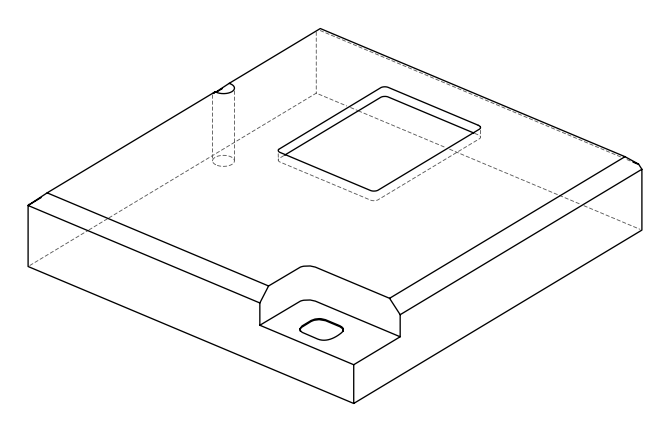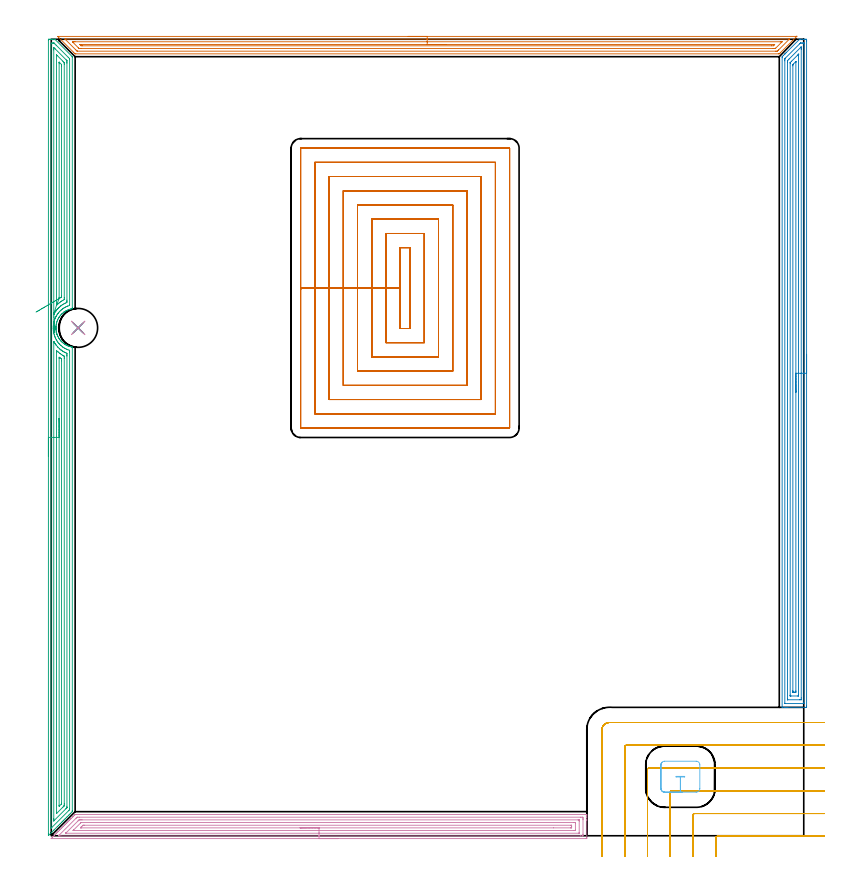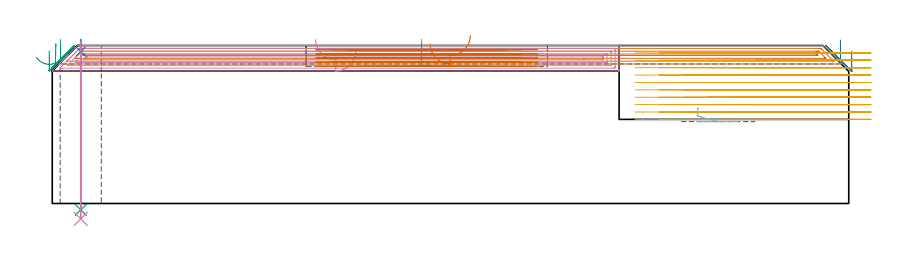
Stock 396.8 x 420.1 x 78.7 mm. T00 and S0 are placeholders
(PLAN: 10 operations, 5 tool changes, 97.8 min)
(1 AREA_MILL | FG_CHAMFER_SURFACE | UGT0205_001 | 12.37 min | 16766 mm3)
(2 AREA_MILL_1 | FG_CHAMFER_SURFACE_1 | UGT0205_001 | 14.21 min | 29471 mm3)
(3 AREA_MILL_2 | FG_CHAMFER_SURFACE_2 | UGT0205_001 | 16.46 min | 32946 mm3)
(4 AREA_MILL_3 | FG_CHAMFER_SURFACE_3 | UGT0205_001 | 11.29 min | 22655 mm3)
(5 MILL_CORNER_NOTCH_RECTANGULAR | CORNER_NOTCH_RECTANGULAR | NXT0201_012 | Follow Part, ap 4, ae 75% | 16.96 min | 282816 mm3)
(6 MILL_RECTANGULAR_POCKET | POCKET_RECTANGULAR_STRAIGHT | NXT0201_012 | Follow Part, ap 4, ae 75% | 0.32 min | 1208 mm3)
(7 MILL_RECTANGULAR_POCKET_1 | POCKET_RECTANGULAR_STRAIGHT_1 | UGT0201_101 | Follow Part, ap 2.5, ae 75% | 25.4 min | 196772 mm3)
(8 SPOT_DRILL | STEP1HOLE | NXT0321_9005460120000 | 0.05 min | 143 mm3)
(9 DRILL_THROUGH_HOLE_INTO_CENTER | STEP1HOLE | NXT0301_065 | 0.34 min | 5301 mm3)
(10 DRILL_TO_ENLARGE_THROUGH_HOLE | STEP1HOLE | UGT0301_050 | 0.36 min | 20026 mm3)
(TOOL UGT0205_001 | Chamfer Mill 20 x 3 x 45 deg. | D20 FL50 Z2)
(TOOL NXT0201_012 | ENDMILL 16mm [2P460-1600-NA 1630] | D16 FL38 Z6)
(TOOL UGT0201_101 | End Mill 10 mm | D10 FL12 Z2)
(TOOL NXT0321_9005460120000 | NC Spot Drill, 142deg, 12mm, Carbide, Uncoated | D12 PA142 FL30 Z2)
(TOOL NXT0301_065 | Carbide Drill 9.4mm [860.1-0940-075A1-MM 2214] | D9.4 PA140 FL98 Z2)
(TOOL UGT0301_050 | Twist Drill 20.5 mm | D20.5 PA118 FL145 Z2)
(OP 1 AREA_MILL)
G17 G21 G94 G90
T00 M6
G54
G17 G0 G90 X188.25 Y421.5 S1061 M3
G43 Z88.7 H0
Z79.5
G94 G1 X188.288 Z78.628 F250.
X188.402 Z77.764
X188.591 Z76.912
X188.853 Z76.08
X189.187 Z75.274
X189.59 Z74.5
X190.058 Z73.764
X190.589 Z73.072
X191.179 Z72.429
X191.822 Z71.84
X192.514 Z71.308
X193.25 Z70.84
X194.024 Z70.437
X194.83 Z70.103
X195.662 Z69.841
X196.513 Z69.652
X197.378 Z69.538
X198.25 Z69.5
X392.976
X393.081 Y421.495 Z69.503
X393.082 Y421.494 Z69.504
X393.081 Y421.481 Z69.517
X391.053 Y419.453 Z71.546
X384.359 Y412.758 Z78.24
X384.04 Y412.44 Z78.557
X383.903 Y412.305 Z78.691
X383.556 Y412.3 Z78.7
X12.944
X12.597 Y412.305 Z78.691
X12.46 Y412.438 Z78.558
X11.753 Y413.146 Z77.853
X3.716 Y421.184 Z69.816
X3.542 Y421.356 Z69.641
X3.418 Y421.484 Z69.514
X3.417 Y421.494 Z69.504
X3.418 Y421.499 Z69.499
X198.25 Y421.5 Z69.5
Y420.086 Z70.914
X388.98
X389.113 Y420.084 Z70.916
X389.201 Y420.082 Z70.918
X389.222 Y420.079 Z70.921
X389.223 Y420.078 Z70.922
X389.21 Y420.063 Z70.937
X389.169 Y420.019 Z70.981
X389.042 Y419.892 Z71.108
X383.556 Y414.405 Z76.595
X383.242 Y414.094 Z76.906
X382.923 Y413.78 Z77.22
X382.872 Y413.733 Z77.267
X382.794 Y413.721 Z77.279
X382.726 Y413.717 Z77.283
X382.663 Y413.715 Z77.285
X381.836 Y413.714 Z77.286
X13.837 Y413.715 Z77.285
X13.771 Y413.717 Z77.283
X13.643 Y413.721 Z77.279
X13.58 Y413.78 Z77.22
X12.944 Y414.406 Z76.594
X7.586 Y419.764 Z71.236
X7.333 Y420.019 Z70.981
X7.299 Y420.058 Z70.942
X7.286 Y420.073 Z70.927
X7.322 Y420.079 Z70.921
X7.453 Y420.084 Z70.916
X7.52 Y420.085 Z70.915
X198.25 Y420.086 Z70.914
Y418.672 Z72.328
X384.449 Y418.671 Z72.329
X384.907 Y418.67 Z72.33
X385.088 Y418.669 Z72.331
X385.342 Y418.664 Z72.336
Y418.652 Z72.348
Y418.644 Z72.356
X385.139 Y418.439 Z72.561
X384.938 Y418.237 Z72.763
X382.016 Y415.317 Z75.683
X381.932 Y415.235 Z75.765
X381.862 Y415.172 Z75.828
X381.819 Y415.135 Z75.865
X381.77 Y415.134 Z75.866
X381.31 Y415.13 Z75.87
X380.877 Y415.129 Z75.871
X380.419 Y415.128 Z75.872
X15.623 Y415.129 Z75.871
X15.163 Y415.131 Z75.869
X14.73 Y415.135 Z75.865
X14.673 Y415.138 Z75.862
X14.612 Y415.195 Z75.805
X14.485 Y415.317 Z75.683
X14.237 Y415.563 Z75.437
X11.563 Y418.237 Z72.763
X11.158 Y418.646 Z72.354
X11.147 Y418.665 Z72.335
X11.158 Y418.666 Z72.334
X11.617 Y418.67 Z72.33
X12.051 Y418.671 Z72.329
X12.509 Y418.672 Z72.328
X198.25
Y417.257 Z73.743
X380.877
X380.966 Y417.256 Z73.744
X381.487 Y417.25 Z73.75
X381.233 Y416.99 Z74.01
X380.961 Y416.713 Z74.287
X380.877 Y416.631 Z74.369
X380.782 Y416.549 Z74.451
X379.895 Y416.543 Z74.457
X16.427
X15.717 Y416.55 Z74.45
X15.623 Y416.634 Z74.366
X15.049 Y417.204 Z73.796
X15.018 Y417.239 Z73.761
X15.009 Y417.252 Z73.748
X15.014 Y417.253 Z73.747
X15.1 Y417.255 Z73.745
X15.274 Y417.257 Z73.743
X15.623
X198.25
X199.121 Z73.781
X199.986 Z73.895
X200.838 Z74.083
X201.67 Z74.346
X202.476 Z74.68
X203.25 Z75.082
X203.986 Z75.551
X204.678 Z76.082
X205.321 Z76.672
X205.91 Z77.315
X206.441 Z78.007
X206.91 Z78.743
X207.313 Z79.516
X207.647 Z80.322
X207.909 Z81.154
X208.098 Z82.006
X208.212 Z82.871
X208.25 Z83.743
G0 Z88.7
M5
M2
(OP 2 AREA_MILL_1)
G17 G21 G94 G90
T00 M6
G54
G17 G0 G90 X398.3 Y253.85 S1061 M3
G43 Z88.7 H0
Z75.8
G94 G1 Y253.812 Z74.928 F250.
Y253.698 Z74.064
Y253.509 Z73.212
Y253.247 Z72.38
Y252.913 Z71.574
Y252.51 Z70.8
Y252.042 Z70.064
Y251.51 Z69.372
Y250.921 Z68.729
Y250.278 Z68.14
Y249.586 Z67.609
Y248.85 Z67.14
Y248.076 Z66.737
Y247.27 Z66.403
Y246.438 Z66.141
Y245.587 Z65.952
Y244.722 Z65.838
Y243.85 Z65.8
X398.299 Y68.317 Z65.801
X398.297 Y67.975
X398.293 Y67.71 Z65.804
X397.963 Y67.7 Z66.134
X388.357 Z75.737
X387.817 Z76.28
X387.484 Z76.612
X386.944 Z77.152
X386.61 Z77.484
X385.658 Z78.442
X385.528 Y67.701 Z78.564
X385.451 Y67.704 Z78.64
X385.403 Y67.71 Z78.688
X385.4 Y67.871 Z78.7
Y410.45
X385.406 Y410.802 Z78.692
X385.495 Y410.896 Z78.602
X385.99 Y411.39 Z78.11
X386.61 Y412.012 Z77.486
X386.808 Y412.208 Z77.292
X386.836 Y412.236 Z77.264
X387.484 Y412.885 Z76.613
X387.626 Y413.026 Z76.474
X394.571 Y419.972 Z69.526
X394.591 Y419.99 Z69.506
X394.852 Y420. Z69.243
X395.137 Z68.962
X396.55 Z67.546
X397.09 Z67.007
X397.423 Z66.674
X397.963 Y419.995 Z66.132
X398.292 Y419.99 Z65.803
X398.297 Y419.724 Z65.801
X398.3 Y419.383 Z65.8
Y419.038
Y243.85
X396.886 Z67.214
X396.885 Y70.104 Z67.215
X396.881 Y69.762 Z67.219
X396.879 Y69.722 Z67.221
X396.876 Y69.71 Z67.224
X396.848 Y69.707 Z67.252
X396.743 Y69.703 Z67.357
X396.611 Y69.7 Z67.489
X387.005 Z77.095
X386.86 Y69.703 Z77.24
X386.83 Y69.706 Z77.27
X386.821 Y69.71 Z77.279
X386.819 Y69.719 Z77.281
X386.816 Y69.753 Z77.284
X386.815 Y69.895 Z77.285
X386.814 Y408.663 Z77.286
X386.815 Y409.347 Z77.285
X386.818 Y409.556 Z77.282
X386.821 Y409.726 Z77.279
X386.825 Y409.764 Z77.275
X386.852 Y409.795 Z77.248
X386.904 Y409.851 Z77.196
X387.05 Y410. Z77.05
X394.646 Y417.596 Z69.454
X395.003 Y417.944 Z69.097
X395.05 Y417.989 Z69.05
X395.146 Y417.992 Z68.954
X395.343 Y417.996 Z68.757
X395.822 Y418. Z68.278
X396.216 Z67.884
X396.695 Z67.405
X396.84 Y417.997 Z67.26
X396.87 Y417.994 Z67.23
X396.879 Y417.99 Z67.221
X396.881 Y417.981 Z67.219
X396.884 Y417.947 Z67.216
X396.885 Y417.805 Z67.215
X396.886 Y243.85 Z67.214
X395.472 Z68.628
X395.471 Y72.653 Z68.629
X395.469 Y71.89 Z68.631
X395.467 Y71.763 Z68.633
X395.465 Y71.723 Z68.635
X395.435 Y71.71 Z68.665
X395.343 Y71.708 Z68.757
X394.656 Y71.701 Z69.444
X388.357 Z75.743
X388.295 Y71.702 Z75.805
X388.246 Y71.707 Z75.854
X388.236 Y71.71 Z75.864
X388.234 Y71.723 Z75.866
X388.231 Y71.759 Z75.869
X388.229 Y71.89 Z75.871
Y72.022
Y407.901
X388.235 Y408.663 Z75.865
X388.236 Y408.724 Z75.864
X388.265 Y408.757 Z75.835
X388.357 Y408.854 Z75.743
X388.703 Y409.203 Z75.397
X389.055 Y409.556 Z75.045
X395.309 Y415.81 Z68.791
X395.327 Y415.826 Z68.773
X395.343 Y415.839 Z68.757
X395.465 Y415.924 Z68.635
X395.468 Y415.81 Z68.632
X395.47 Y415.68 Z68.63
X395.471 Y414.916 Z68.629
X395.472 Y414.785 Z68.628
Y243.85
X394.057 Z70.043
Y74.099
X394.056 Y73.942 Z70.044
X394.053 Y73.817 Z70.047
X394.05 Y73.735 Z70.05
X394.044 Y73.71 Z70.056
X393.574 Y73.7 Z70.526
X390.081 Z74.019
X389.686 Y73.71 Z74.414
X389.649 Y73.716 Z74.451
X389.646 Y73.747 Z74.454
X389.644 Y73.793 Z74.456
X389.643 Y73.839 Z74.457
Y74.148
Y407.348
X389.645 Y407.559 Z74.455
X389.648 Y407.663 Z74.452
X389.65 Y407.686 Z74.45
X389.667 Y407.708 Z74.433
X389.721 Y407.77 Z74.379
X390.355 Y408.406 Z73.745
X393.597 Y411.648 Z70.503
X393.888 Y411.938 Z70.212
X394.006 Y412.053 Z70.094
X394.048 Y412.09 Z70.052
X394.05 Z70.05
X394.053 Y412.08 Z70.047
X394.056 Y412.044 Z70.044
X394.057 Y411.969 Z70.043
Y411.918
Y243.85
X392.643 Z71.457
Y76.357
X392.639 Y75.951 Z71.461
X392.636 Y75.75 Z71.464
X392.634 Y75.71 Z71.466
X392.584 Y75.706 Z71.516
X392.49 Y75.702 Z71.61
X391.85 Y75.7 Z72.25
X391.618 Y75.701 Z72.482
X391.14 Y75.707 Z72.96
X391.087 Y75.71 Z73.013
X391.064 Y75.718 Z73.036
X391.062 Y75.754 Z73.038
X391.059 Y75.928 Z73.041
X391.057 Y76.275 Z73.043
Y76.357
Y405.983
X391.059 Y406.389 Z73.041
X391.062 Y406.591 Z73.038
X391.064 Y406.639 Z73.036
X391.08 Y406.67 Z73.02
X391.128 Y406.722 Z72.972
X391.276 Y406.877 Z72.824
X392.449 Y408.05 Z71.651
X392.612 Y408.211 Z71.488
X392.63 Y408.225 Z71.47
X392.635 Y408.227 Z71.465
X392.637 Y408.217 Z71.463
X392.64 Y408.097 Z71.46
X392.643 Y407.852 Z71.457
Y407.77
Y243.85
Y242.978 Z71.495
Y242.114 Z71.609
Y241.262 Z71.798
Y240.43 Z72.06
Y239.624 Z72.394
Y238.85 Z72.797
Y238.114 Z73.265
Y237.422 Z73.796
Y236.779 Z74.386
Y236.19 Z75.029
Y235.659 Z75.721
Y235.19 Z76.457
Y234.787 Z77.231
Y234.453 Z78.037
Y234.191 Z78.869
Y234.002 Z79.72
Y233.888 Z80.585
Y233.85 Z81.457
G0 Z88.7
M5
M2
(OP 3 AREA_MILL_2)
G17 G21 G94 G90
T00 M6
G54
G17 G0 G90 X-1.5 Y200.05 S1061 M3
G43 Z88.7 H0
Z76.1
G94 G1 Y200.088 Z75.228 F250.
Y200.202 Z74.364
Y200.391 Z73.512
Y200.653 Z72.68
Y200.987 Z71.874
Y201.39 Z71.1
Y201.859 Z70.364
Y202.39 Z69.672
Y202.979 Z69.029
Y203.622 Z68.44
Y204.314 Z67.908
Y205.05 Z67.44
Y205.824 Z67.037
Y206.63 Z66.703
Y207.462 Z66.441
Y208.314 Z66.252
Y209.178 Z66.138
Y210.05 Z66.1
Y419.391
X-1.498 Y419.57 Z66.102
X-1.491 Y419.998 Z66.105
X-1.29 Y420. Z66.307
X-0.967 Z66.629
X-0.403 Z67.193
X-0.08 Z67.516
X0.567 Z68.166
X1.528 Z69.128
X1.653 Z69.252
X1.894 Z69.492
X1.915 Y419.986 Z69.513
X11.016 Y410.883 Z78.616
X11.099 Y410.795 Z78.685
X11.1 Y410.464 Z78.7
Y278.343
X11.097 Y278.131 Z78.697
X11.093 Y277.924 Z78.693
X10.952 Y277.896 Z78.552
X10.696 Y277.846 Z78.294
X10.273 Y277.751 Z77.868
X9.83 Y277.632 Z77.425
X9.388 Y277.488 Z76.988
X8.507 Y277.148 Z76.105
X8.411 Y277.108 Z76.01
X8.015 Y276.91 Z75.614
X7.905 Y276.851 Z75.504
X7.624 Y276.699 Z75.223
X7.233 Y276.463 Z74.832
X7.018 Y276.324 Z74.617
X6.848 Y276.214 Z74.447
X6.742 Y276.137 Z74.341
X6.708 Y276.111 Z74.307
X6.575 Y276.006 Z74.172
X6.295 Y275.79 Z73.894
X5.859 Y275.429 Z73.459
X5.738 Y275.32 Z73.337
X5.539 Y275.121 Z73.138
X5.351 Y274.933 Z72.95
X5.244 Y274.818 Z72.843
X4.977 Y274.534 Z72.576
X4.882 Y274.426 Z72.482
X4.536 Y273.984 Z72.135
X4.356 Y273.736 Z71.955
X4.207 Y273.532 Z71.806
X4.095 Y273.363 Z71.693
X3.876 Y273.004 Z71.475
X3.669 Y272.638 Z71.269
X3.448 Y272.193 Z71.045
X3.241 Y271.744 Z70.839
X3.213 Y271.675 Z70.81
X3.203 Y271.647 Z70.799
X3.051 Y271.239 Z70.65
X2.92 Y270.849 Z70.518
X2.794 Y270.404 Z70.391
X2.772 Y270.308 Z70.367
X2.686 Y269.955 Z70.284
X2.6 Y269.509 Z70.199
X2.534 Y269.061 Z70.134
X2.49 Y268.614 Z70.086
X2.488 Y268.576 Z70.083
X2.485 Y268.523 Z70.079
X2.471 Y268.284 Z70.066
X2.465 Y268.167 Z70.058
Y268.065 Z70.055
X2.458 Y267.72 Z70.051
X2.462 Y267.603 Z70.053
X2.464 Y267.537 Z70.056
X2.471 Y267.273 Z70.067
X2.497 Y266.922 Z70.093
X2.504 Y266.825 Z70.1
X2.556 Y266.379 Z70.154
X2.631 Y265.931 Z70.225
X2.65 Y265.845 Z70.242
X2.723 Y265.485 Z70.32
X2.793 Y265.207 Z70.393
X2.837 Y265.036 Z70.436
X2.863 Y264.952 Z70.462
X2.971 Y264.591 Z70.57
X3.001 Y264.505 Z70.599
X3.087 Y264.257 Z70.686
X3.145 Y264.101 Z70.745
X3.212 Y263.927 Z70.811
X3.312 Y263.696 Z70.912
X3.469 Y263.366 Z71.069
X3.527 Y263.247 Z71.125
X3.757 Y262.802 Z71.355
X3.805 Y262.72 Z71.402
X3.922 Y262.517 Z71.521
X4.094 Y262.237 Z71.694
X4.317 Y261.908 Z71.916
X4.652 Y261.467 Z72.25
X4.977 Y261.066 Z72.575
X5.023 Y261.014 Z72.62
X5.099 Y260.935 Z72.696
X5.244 Y260.785 Z72.838
X5.4 Y260.62 Z72.997
X5.434 Y260.585 Z73.031
X5.533 Y260.488 Z73.131
X5.687 Y260.34 Z73.282
X5.861 Y260.171 Z73.457
X5.917 Y260.12 Z73.514
X6.324 Y259.786 Z73.923
X6.56 Y259.605 Z74.16
X6.741 Y259.467 Z74.341
X7.088 Y259.226 Z74.688
X7.354 Y259.06 Z74.954
X7.445 Y259.006 Z75.045
X7.624 Y258.901 Z75.223
X7.846 Y258.783 Z75.444
X7.905 Y258.752 Z75.502
X7.996 Y258.703 Z75.595
X8.062 Y258.668 Z75.661
X8.171 Y258.615 Z75.769
X8.349 Y258.53 Z75.943
X8.508 Y258.452 Z76.104
X8.689 Y258.371 Z76.287
X8.775 Y258.332 Z76.374
X9.081 Y258.215 Z76.68
X9.389 Y258.106 Z76.988
X9.68 Y258.015 Z77.278
X9.829 Y257.968 Z77.427
X10.271 Y257.85 Z77.87
X10.737 Y257.745 Z78.336
X11.037 Y257.681 Z78.633
X11.095 Y257.667 Z78.691
X11.1 Y257.364 Z78.7
Y13.207
X11.101 Y12.705 Z78.681
X11.022 Y12.621 Z78.62
X10.271 Y11.871 Z77.871
X9.976 Y11.573 Z77.571
X9.375 Y10.975 Z76.975
X9.088 Y10.686 Z76.683
X8.483 Y10.083 Z76.083
X8.201 Y9.799 Z75.796
X7.59 Y9.19 Z75.19
X7.314 Y8.911 Z74.908
X6.62 Y8.22 Z74.22
X6.253 Y7.851 Z73.849
X5.711 Y7.311 Z73.311
X5.36 Y6.958 Z72.956
X4.801 Y6.401 Z72.401
X4.467 Y6.065 Z72.063
X3.892 Y5.492 Z71.492
X3.173 Y4.773 Z70.773
X1.399 Y2.998 Z68.998
X0.002 Y1.602 Z67.601
X-1.336 Y0.263 Z66.261
X-1.411 Y0.19 Z66.187
X-1.491 Y0.113 Z66.105
X-1.498 Y0.219 Z66.102
X-1.499 Y0.263 Z66.101
X-1.5 Y1.066 Z66.1
Y210.05
X-0.086 Z67.514
Y417.606
X-0.08 Y417.99 Z67.52
X0.418 Y417.998 Z68.018
X0.807 Y417.999 Z68.407
X1.304 Y417.998 Z68.904
X1.4 Y417.994 Z69.
X1.447 Y417.99 Z69.047
X1.544 Y417.899 Z69.144
X1.695 Y417.754 Z69.295
X1.845 Y417.606 Z69.445
X2.582 Y416.869 Z70.182
X8.985 Y410.464 Z76.585
X9.68 Y409.758 Z77.28
X9.686 Y409.565 Z77.286
Y280.128
X9.68 Y279.638 Z77.28
X8.724 Y279.304 Z76.324
X8.543 Y279.235 Z76.143
X8.09 Y279.05 Z75.69
X7.905 Y278.966 Z75.505
X7.492 Y278.758 Z75.092
X7.018 Y278.502 Z74.618
X6.917 Y278.444 Z74.517
X6.747 Y278.343 Z74.347
X6.375 Y278.097 Z73.975
X6.131 Y277.931 Z73.731
X5.858 Y277.724 Z73.458
X5.503 Y277.45 Z73.103
X5.361 Y277.331 Z72.961
X5.244 Y277.229 Z72.844
X4.892 Y276.911 Z72.492
X4.529 Y276.557 Z72.129
X4.444 Y276.469 Z72.044
X4.356 Y276.374 Z71.956
X4.022 Y276.001 Z71.622
X3.746 Y275.664 Z71.346
X3.625 Y275.508 Z71.225
X3.469 Y275.3 Z71.069
X3.25 Y274.992 Z70.85
X3.099 Y274.772 Z70.699
X2.9 Y274.452 Z70.5
X2.582 Y273.916 Z70.182
X2.568 Y273.893 Z70.168
X2.561 Y273.879 Z70.161
X2.275 Y273.295 Z69.875
X2.133 Y272.986 Z69.733
X1.998 Y272.681 Z69.598
X1.773 Y272.094 Z69.373
X1.761 Y272.06 Z69.361
X1.752 Y272.035 Z69.352
X1.695 Y271.859 Z69.295
X1.544 Y271.352 Z69.144
X1.502 Y271.201 Z69.102
X1.364 Y270.641 Z68.964
X1.295 Y270.308 Z68.895
X1.219 Y269.894 Z68.819
X1.149 Y269.415 Z68.749
X1.117 Y269.104 Z68.717
X1.07 Y268.523 Z68.67
X1.056 Y268.272 Z68.656
X1.049 Y267.63 Z68.649
X1.057 Y267.379 Z68.657
X1.092 Y266.737 Z68.692
X1.103 Y266.589 Z68.703
X1.12 Y266.422 Z68.72
X1.198 Y265.845 Z68.798
X1.277 Y265.372 Z68.877
X1.365 Y264.952 Z68.965
X1.555 Y264.199 Z69.155
X1.596 Y264.059 Z69.196
X1.695 Y263.738 Z69.295
X1.841 Y263.314 Z69.441
X1.864 Y263.252 Z69.464
X1.897 Y263.166 Z69.497
X2.037 Y262.822 Z69.637
X2.293 Y262.274 Z69.893
X2.582 Y261.701 Z70.182
X2.76 Y261.381 Z70.36
X3.019 Y260.941 Z70.619
X3.33 Y260.488 Z70.93
X3.469 Y260.303 Z71.069
X4.027 Y259.596 Z71.627
X4.356 Y259.235 Z71.956
X4.884 Y258.703 Z72.484
X5.244 Y258.371 Z72.844
X5.942 Y257.81 Z73.542
X6.131 Y257.673 Z73.731
X6.579 Y257.359 Z74.179
X7.018 Y257.102 Z74.618
X7.343 Y256.917 Z74.943
X7.905 Y256.64 Z75.505
X8.417 Y256.402 Z76.017
X8.793 Y256.265 Z76.393
X9.494 Y256.025 Z77.094
X9.68 Y255.962 Z77.28
X9.686 Y255.132 Z77.286
Y14.1
X9.68 Y13.742 Z77.28
X9.417 Y13.472 Z77.017
X9.157 Y13.207 Z76.757
X0.229 Y4.28 Z67.829
X0.072 Y4.127 Z67.672
X-0.08 Y3.982 Z67.52
X-0.086 Y4.28 Z67.514
Y4.286
Y210.05
X1.328 Z68.928
X1.329 Y259.964 Z68.929
X1.33 Y260.488 Z68.93
X1.332 Y260.58 Z68.932
X1.335 Y260.658 Z68.935
X1.44 Y260.488 Z69.04
X1.695 Y260.063 Z69.295
X1.98 Y259.596 Z69.58
X2.222 Y259.235 Z69.822
X2.582 Y258.732 Z70.182
X2.603 Y258.703 Z70.203
X2.683 Y258.601 Z70.283
X3.347 Y257.81 Z70.947
X3.469 Y257.677 Z71.069
X4.225 Y256.917 Z71.825
X4.356 Y256.796 Z71.956
X4.477 Y256.69 Z72.077
X5.053 Y256.217 Z72.653
X5.244 Y256.067 Z72.844
X5.299 Y256.025 Z72.899
X5.789 Y255.687 Z73.389
X6.131 Y255.464 Z73.731
X6.688 Y255.132 Z74.288
X7.018 Y254.959 Z74.618
X7.37 Y254.778 Z74.97
X7.905 Y254.529 Z75.505
X8.106 Y254.434 Z75.706
X8.265 Y254.355 Z75.865
X8.267 Y254.239 Z75.867
X8.27 Y253.873 Z75.87
X8.271 Y253.347 Z75.871
X8.272 Y252.978 Z75.872
X8.271 Y15.518 Z75.871
X8.267 Y14.993 Z75.867
X8.265 Y14.81 Z75.865
X8.26 Y14.771 Z75.86
X8.238 Y14.744 Z75.838
X8.197 Y14.7 Z75.797
X7.905 Y14.405 Z75.505
X7.754 Y14.253 Z75.354
X1.523 Y8.023 Z69.123
X1.349 Y7.851 Z68.949
X1.343 Z68.943
X1.335 Z68.935
X1.334 Y7.872 Z68.934
X1.33 Y8.218 Z68.93
X1.329 Y8.744 Z68.929
X1.328 Y9.112 Z68.928
Y210.05
X2.743 Z70.343
Y254.97
X2.744 Y255.132 Z70.344
X2.75 Y255.856 Z70.35
X3.469 Y255.22 Z71.069
X3.57 Y255.132 Z71.17
X4.356 Y254.487 Z71.956
X4.672 Y254.239 Z72.272
X5.244 Y253.84 Z72.844
X5.537 Y253.648 Z73.137
X6.033 Y253.347 Z73.633
X6.131 Y253.291 Z73.731
X6.256 Y253.221 Z73.856
X6.656 Y253.005 Z74.256
X6.85 Y252.899 Z74.45
X6.855 Y252.618 Z74.455
X6.856 Y252.454 Z74.456
X6.857 Y251.723 Z74.457
Y16.778
X6.853 Y16.051 Z74.453
X6.85 Y15.885 Z74.45
X6.84 Y15.801 Z74.44
X6.772 Y15.728 Z74.372
X6.666 Y15.617 Z74.266
X6.532 Y15.482 Z74.132
X6.131 Y15.079 Z73.731
X2.907 Y11.856 Z70.507
X2.835 Y11.785 Z70.435
X2.772 Y11.724 Z70.372
X2.751 Y11.707 Z70.351
X2.749 Y11.708 Z70.349
X2.747 Y11.717 Z70.347
X2.745 Y11.78 Z70.345
X2.743 Y12.153 Z70.343
Y12.314
Y210.05
X4.157 Z71.757
X4.158 Y251.761 Z71.758
X4.16 Y251.963 Z71.76
X4.165 Y252.342 Z71.765
X4.751 Y251.959 Z72.351
X5.244 Y251.646 Z72.844
X5.374 Y251.561 Z72.974
X5.436 Y251.505 Z73.036
X5.438 Y251.46 Z73.038
X5.441 Y251.363 Z73.041
X5.443 Y250.668 Z73.043
Y250.468
Y17.124
X5.441 Y16.951 Z73.041
X5.438 Y16.866 Z73.038
X5.436 Y16.848 Z73.036
X5.421 Y16.828 Z73.021
X5.379 Y16.778 Z72.979
X4.356 Y15.756 Z71.956
X4.29 Y15.692 Z71.89
X4.169 Y15.579 Z71.769
X4.164 Y15.685 Z71.764
X4.16 Y15.885 Z71.76
X4.158 Y16.085 Z71.758
X4.157 Y210.05 Z71.757
Y210.922 Z71.795
Y211.787 Z71.909
Y212.638 Z72.098
Y213.47 Z72.36
Y214.276 Z72.694
Y215.05 Z73.097
Y215.786 Z73.565
Y216.478 Z74.096
Y217.121 Z74.686
Y217.71 Z75.329
Y218.242 Z76.021
Y218.71 Z76.757
Y219.113 Z77.531
Y219.447 Z78.337
Y219.709 Z79.169
Y219.898 Z80.02
Y220.012 Z80.885
Y220.05 Z81.757
G0 Z88.7
X1.767 Y265.384
Z79.377
G1 Y265.382 Z78.505
X1.764 Y265.457 Z77.636
X1.757 Y265.607 Z76.776
X1.747 Y265.831 Z75.933
X1.733 Y266.128 Z75.113
X1.717 Y266.495 Z74.322
X1.697 Y266.929 Z73.566
X1.674 Y267.428 Z72.85
X1.649 Y267.987 Z72.181
X1.621 Y268.603 Z71.563
X1.591 Y269.269 Z71.001
X1.559 Y269.982 Z70.5
X1.525 Y270.736 Z70.062
X1.489 Y271.526 Z69.693
X1.452 Y272.344 Z69.393
X1.414 Y273.186 Z69.166
X1.375 Y274.044 Z69.013
X1.336 Y274.912 Z68.936
X1.332 Y274.98 Z68.932
X1.33 Y275.072 Z68.93
X1.329 Y275.14 Z68.929
X1.328 Y275.664 Z68.928
X1.329 Y414.403 Z68.929
X1.33 Y414.927 Z68.93
X1.331 Y415.293 Z68.931
X1.335 Y415.645 Z68.935
X1.695 Y415.298 Z69.295
X2.072 Y414.927 Z69.672
X7.905 Y409.095 Z75.505
X8.112 Y408.885 Z75.712
X8.215 Y408.778 Z75.815
X8.263 Y408.726 Z75.863
X8.265 Y408.678 Z75.865
X8.269 Y408.312 Z75.869
X8.271 Y407.786 Z75.871
Y407.417
Y282.438
X8.268 Y281.913 Z75.868
X8.265 Y281.552 Z75.865
X8.253 Y281.207 Z75.853
X7.801 Y281.021 Z75.401
X7.269 Y280.769 Z74.869
X7.018 Y280.642 Z74.618
X6.687 Y280.461 Z74.287
X6.103 Y280.128 Z73.703
X5.588 Y279.781 Z73.188
X5.244 Y279.528 Z72.844
X5.078 Y279.402 Z72.678
X4.867 Y279.235 Z72.467
X4.356 Y278.798 Z71.956
X4.116 Y278.584 Z71.716
X3.866 Y278.343 Z71.466
X3.67 Y278.141 Z71.27
X3.469 Y277.929 Z71.069
X3.242 Y277.678 Z70.842
X3.043 Y277.45 Z70.643
X2.837 Y277.193 Z70.437
X2.582 Y276.867 Z70.182
X2.45 Y276.69 Z70.05
X2.354 Y276.557 Z69.954
X2.084 Y276.165 Z69.684
X1.767 Y275.664 Z69.367
X1.74 Y275.619 Z69.34
X1.695 Y275.541 Z69.295
X1.397 Y275.016 Z68.997
X1.365 Y274.961 Z68.965
X1.336 Y274.912 Z68.936
X2.749 Y279.704 Z70.349
X2.745 Y279.964 Z70.345
X2.743 Y280.128 Z70.343
Y411.357
X2.746 Y411.617 Z70.346
X2.75 Y411.747 Z70.35
X2.753 Y411.787 Z70.353
X2.793 Y411.749 Z70.393
X3.194 Y411.357 Z70.794
X6.131 Y408.42 Z73.731
X6.76 Y407.786 Z74.36
X6.85 Y407.689 Z74.45
X6.852 Y407.603 Z74.452
X6.855 Y407.42 Z74.455
X6.857 Y407.055 Z74.457
Y406.893
Y283.699
X6.855 Y282.97 Z74.455
X6.853 Y282.806 Z74.453
X6.85 Y282.709 Z74.45
X6.131 Y282.304 Z73.731
X5.884 Y282.161 Z73.484
X5.467 Y281.913 Z73.067
X5.331 Y281.825 Z72.931
X5.244 Y281.766 Z72.844
X4.807 Y281.46 Z72.407
X4.356 Y281.125 Z71.956
X4.297 Y281.08 Z71.897
X4.223 Y281.021 Z71.823
X3.814 Y280.674 Z71.414
X3.469 Y280.376 Z71.069
X3.339 Y280.259 Z70.939
X3.2 Y280.128 Z70.8
X3.051 Y279.984 Z70.651
X2.883 Y279.825 Z70.483
X2.749 Y279.704 Z70.349
X4.167 Y283.265 Z71.767
X4.164 Y283.299 Z71.764
X4.159 Y283.5 Z71.759
X4.157 Y283.699 Z71.757
Y283.899
Y407.094
X4.159 Y407.786 Z71.759
X4.161 Y407.878 Z71.761
X4.163 Y407.892 Z71.763
X4.172 Y407.918 Z71.772
X4.315 Y407.786 Z71.915
X5.35 Y406.751 Z72.95
X5.402 Y406.696 Z73.002
X5.426 Y406.666 Z73.026
X5.436 Y406.652 Z73.036
X5.437 Y406.602 Z73.037
X5.442 Y406.201 Z73.042
X5.443 Y406. Z73.043
Y405.8
X5.442 Y284.592 Z73.042
X5.441 Y284.393 Z73.041
X5.436 Y284.191 Z73.036
X5.431 Y284.076 Z73.031
X5.38 Y284.042 Z72.98
X5.244 Y283.956 Z72.844
X4.828 Y283.699 Z72.428
X4.261 Y283.322 Z71.861
X4.197 Y283.282 Z71.797
X4.167 Y283.265 Z71.767
X3.576 Y282.919 Z71.227
X2.947 Y282.55 Z70.748
X2.284 Y282.162 Z70.334
X1.593 Y281.757 Z69.989
X0.878 Y281.338 Z69.716
X0.145 Y280.909 Z69.515
X-0.6 Y280.473 Z69.389
X-1.351 Y280.033 Z69.339
X-2.104 Y279.592 Z69.365
X-2.851 Y279.154 Z69.467
X-3.588 Y278.723 Z69.644
X-4.309 Y278.3 Z69.895
X-5.009 Y277.891 Z70.218
X-5.681 Y277.497 Z70.61
X-6.322 Y277.122 Z71.068
X-6.925 Y276.769 Z71.59
X-7.487 Y276.439 Z72.17
X-8.003 Y276.137 Z72.805
G0 Z88.7
M5
M2
(OP 4 AREA_MILL_3)
G17 G21 G94 G90
T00 M6
G54
G17 G0 G90 X151.204 Y-1.5 S1061 M3
G43 Z88.7 H0
Z76.
G94 G1 X151.166 Z75.128 F250.
X151.052 Z74.263
X150.864 Z73.412
X150.601 Z72.58
X150.267 Z71.774
X149.865 Z71.
X149.396 Z70.264
X148.865 Z69.572
X148.275 Z68.929
X147.632 Z68.34
X146.94 Z67.808
X146.204 Z67.34
X145.431 Z66.937
X144.625 Z66.603
X143.793 Z66.341
X142.941 Z66.152
X142.076 Z66.038
X141.204 Z66.
X0.009 Y-1.499 Z65.999
X0.004 Y-1.492 Z66.006
X0.001 Y-1.486 Z66.013
X0. Y-1.399 Z66.099
X0.608 Y-0.79 Z66.706
X0.761 Y-0.637 Z66.859
X1.054 Y-0.346 Z67.154
X1.651 Y0.253 Z67.748
X1.947 Y0.547 Z68.047
X2.541 Y1.143 Z68.638
X2.84 Y1.439 Z68.939
X3.43 Y2.033 Z69.528
X3.732 Y2.332 Z69.832
X4.32 Y2.922 Z70.418
X4.644 Y3.244 Z70.744
X5.21 Y3.812 Z71.308
X5.545 Y4.145 Z71.645
X6.1 Y4.702 Z72.198
X6.447 Y5.047 Z72.547
X6.989 Y5.591 Z73.087
X7.349 Y5.949 Z73.449
X7.879 Y6.481 Z73.977
X8.25 Y6.85 Z74.35
X8.769 Y7.371 Z74.867
X9.364 Y7.964 Z75.463
X9.535 Y8.136 Z75.633
X9.659 Y8.26 Z75.757
X10.253 Y8.854 Z76.353
X10.427 Y9.029 Z76.526
X10.549 Y9.15 Z76.647
X11.143 Y9.743 Z77.243
X11.32 Y9.921 Z77.418
X11.438 Y10.04 Z77.537
X12.033 Y10.633 Z78.133
X12.478 Y11.078 Z78.577
X12.488 Y11.087 Z78.587
X12.605 Y11.197 Z78.688
X13.105 Y11.2 Z78.7
X282.238
X282.39 Y11.197 Z78.688
X282.394 Y11.157 Z78.649
X282.4 Y10.789 Z78.288
Y10.389 Z77.888
Y9.743 Z77.238
Y8.531 Z76.028
Y7.964 Z75.458
Y-0.933 Z66.564
X282.398 Y-1.218 Z66.279
X282.39 Y-1.492 Z66.006
X282.116 Y-1.499 Z65.999
X141.204 Y-1.5 Z66.
Y-0.086 Z67.414
X5.071
X4.218 Y-0.083 Z67.417
X4.179 Y-0.08 Z67.42
X3.818 Y-0.043 Z67.457
X3.995 Y0.14 Z67.64
X4.179 Y0.328 Z67.828
X13.105 Y9.255 Z76.755
X13.352 Y9.497 Z76.997
X13.605 Y9.743 Z77.243
X13.96 Y9.781 Z77.281
X13.998 Y9.783 Z77.283
X14.848 Y9.786 Z77.286
X279.114
X279.967 Y9.783 Z77.283
X280.007 Y9.781 Z77.281
X280.39 Y9.743 Z77.243
X280.397 Y9.354 Z76.854
X280.399 Y8.854 Z76.354
X280.4 Y8.462 Z75.962
X280.399 Y0.846 Z68.346
X280.398 Y0.457 Z67.957
X280.39 Y-0.043 Z67.457
X280.044 Y-0.081 Z67.419
X280.007 Y-0.083 Z67.417
X279.156 Y-0.086 Z67.414
X141.204
Y1.328 Z68.828
X7.749 Y1.329 Z68.829
X7.707 Y1.33 Z68.83
X7.654 Y1.333 Z68.833
X7.646 Y1.334 Z68.834
X7.654 Y1.348 Z68.848
X7.673 Y1.371 Z68.871
X7.706 Y1.406 Z68.906
X7.749 Y1.45 Z68.95
X14.131 Y7.831 Z75.331
X14.266 Y7.964 Z75.464
X14.582 Y8.271 Z75.771
X14.691 Y8.365 Z75.865
X14.89 Y8.367 Z75.867
X15.375 Y8.37 Z75.87
X15.783 Y8.371 Z75.871
X16.267 Y8.372 Z75.872
X277.813 Y8.371 Z75.871
X278.221 Y8.369 Z75.869
X278.357 Y8.367 Z75.867
X278.376 Y8.365 Z75.865
X278.39 Y8.353 Z75.853
X278.394 Y8.261 Z75.761
X278.398 Y8.142 Z75.642
X278.399 Y7.964 Z75.464
X278.4 Y7.786 Z75.286
X278.399 Y1.559 Z69.059
X278.393 Y1.38 Z68.88
X278.39 Y1.335 Z68.835
X278.373 Y1.333 Z68.833
X278.323 Y1.331 Z68.831
X278.221 Y1.329 Z68.829
X141.204 Y1.328 Z68.828
Y2.743 Z70.243
X12.095
X11.593 Y2.748 Z70.248
X11.517 Y2.749 Z70.249
X11.55 Y2.789 Z70.289
X11.622 Y2.868 Z70.368
X11.71 Y2.96 Z70.46
X11.793 Y3.044 Z70.544
X15.5 Y6.75 Z74.25
X15.616 Y6.862 Z74.362
X15.696 Y6.935 Z74.435
X15.715 Y6.951 Z74.451
X15.736 Y6.953 Z74.453
X15.783 Y6.956 Z74.456
X15.901 Y6.957 Z74.457
X275.661
X276.338 Y6.954 Z74.454
X276.376 Y6.952 Z74.452
X276.39 Y6.949 Z74.449
X276.392 Y6.929 Z74.429
X276.397 Y6.828 Z74.328
X276.399 Y6.626 Z74.126
Y3.089 Z70.589
X276.396 Y2.875 Z70.375
X276.391 Y2.769 Z70.269
X276.389 Y2.749 Z70.249
X276.369 Y2.747 Z70.247
X276.316 Y2.745 Z70.245
X275.543 Y2.743 Z70.243
X275.426
X141.204
Y4.157 Z71.657
X16.032
X15.783 Y4.158 Z71.658
X15.534 Y4.161 Z71.661
X15.386 Y4.164 Z71.664
X15.52 Y4.313 Z71.813
X15.606 Y4.405 Z71.905
X15.693 Y4.495 Z71.995
X15.783 Y4.585 Z72.085
X16.139 Y4.94 Z72.44
X16.494 Y5.295 Z72.795
X16.586 Y5.385 Z72.885
X16.676 Y5.469 Z72.969
X16.761 Y5.536 Z73.036
X16.837 Y5.538 Z73.038
X16.998 Y5.541 Z73.041
X17.32 Y5.543 Z73.043
X17.568
X274.007
X274.173 Y5.541 Z73.041
X274.306 Y5.539 Z73.039
X274.386 Y5.536 Z73.036
X274.39 Y5.507 Z73.007
X274.394 Y5.295 Z72.795
X274.399 Y4.656 Z72.156
X274.397 Y4.405 Z71.905
X274.393 Y4.245 Z71.745
X274.39 Y4.172 Z71.672
X274.256 Y4.164 Z71.664
X274.005 Y4.159 Z71.659
X273.758 Y4.158 Z71.658
X264.87 Y4.157 Z71.657
X141.204
X140.333 Z71.695
X139.468 Z71.809
X138.616 Z71.998
X137.784 Z72.26
X136.978 Z72.594
X136.204 Z72.997
X135.469 Z73.465
X134.777 Z73.996
X134.133 Z74.586
X133.544 Z75.229
X133.013 Z75.921
X132.544 Z76.657
X132.141 Z77.431
X131.807 Z78.237
X131.545 Z79.069
X131.356 Z79.92
X131.242 Z80.785
X131.204 Z81.657
G0 Z88.7
M5
M2
(OP 5 MILL_CORNER_NOTCH_RECTANGULAR)
G17 G21 G94 G90
T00 M6
G54
G17 G0 G90 X407.794 Y-0.287 S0 M3
G43 Z88.7 H1
Z75.02
G94 G1 X404.794 Y-0.3 F250.
X404.55 F500.
X351.194
G3 X350.4 Y-1.094 R0.8
G1 Y-7.755
X350.399 Y-8.
X350.387 Y-11. F250.
G0 Z88.7
X407.8 Y11.716
Z75.02
G1 X404.8 Y11.701
X404.55 Y11.7 F500.
X339.195
G3 X338.4 Y10.905 R0.8
G1 Y-7.755
X338.399 Y-8.
X338.384 Y-11. F250.
G0 Z88.7
X407.8 Y23.722
Z75.02
G1 X404.8 Y23.701
G2 X404.55 Y23.7 R36. F500.
G1 X327.195
G3 X326.4 Y22.905 R0.8
G1 Y-7.755
X326.399 Y-8.
X326.379 Y-11. F250.
G0 Z88.7
X407.8 Y35.733
Z75.02
G1 X404.8 Y35.701
G2 X404.55 Y35.7 R24. F500.
G1 X315.195
G3 X314.4 Y34.905 R0.8
G1 Y-7.755
G2 X314.399 Y-8. R24.
G1 X314.368 Y-11. F250.
G0 Z88.7
X407.799 Y47.765
Z75.02
G1 X404.8 Y47.703
G2 X404.55 Y47.7 R12. F500.
G1 X303.196
G3 X302.4 Y46.904 R0.8
G1 Y-7.755
G2 X302.397 Y-8. R12.
G1 X302.336 Y-10.999 F250.
G0 Z88.7
X407.55 Y59.7
Z75.02
G1 X404.55
X294.2 F500.
G3 X290.4 Y55.9 R3.8
G1 Y-7.755
Y-10.755 F250.
G0 Z88.7
X407.794 Y-0.3
Z71.34
G1 X404.794
X351.194 F500.
G3 X350.4 Y-1.094 R0.8
G1 Y-8.
Y-11. F250.
G0 Z88.7
X407.8 Y11.7
Z71.34
G1 X404.8
X339.195 F500.
G3 X338.4 Y10.905 R0.8
G1 Y-8.
Y-11. F250.
G0 Z88.7
X407.8 Y23.7
Z71.34
G1 X404.8
X327.195 F500.
G3 X326.4 Y22.905 R0.8
G1 Y-8.
Y-11. F250.
G0 Z88.7
X407.8 Y35.7
Z71.34
G1 X404.8
X315.195 F500.
G3 X314.4 Y34.905 R0.8
G1 Y-8.
Y-11. F250.
G0 Z88.7
X407.8 Y47.7
Z71.34
G1 X404.8
X303.196 F500.
G3 X302.4 Y46.904 R0.8
G1 Y-8.
Y-11. F250.
G0 Z88.7
X407.8 Y59.7
Z71.34
G1 X404.8
X294.2 F500.
G3 X290.4 Y55.9 R3.8
G1 Y-8.
Y-11. F250.
G0 Z88.7
X407.794 Y-0.3
Z67.66
G1 X404.794
X351.194 F500.
G3 X350.4 Y-1.094 R0.8
G1 Y-8.
Y-11. F250.
G0 Z88.7
X407.8 Y11.7
Z67.66
G1 X404.8
X339.195 F500.
G3 X338.4 Y10.905 R0.8
G1 Y-8.
Y-11. F250.
G0 Z88.7
X407.8 Y23.7
Z67.66
G1 X404.8
X327.195 F500.
G3 X326.4 Y22.905 R0.8
G1 Y-8.
Y-11. F250.
G0 Z88.7
X407.8 Y35.7
Z67.66
G1 X404.8
X315.195 F500.
G3 X314.4 Y34.905 R0.8
G1 Y-8.
Y-11. F250.
G0 Z88.7
X407.8 Y47.7
Z67.66
G1 X404.8
X303.196 F500.
G3 X302.4 Y46.904 R0.8
G1 Y-8.
Y-11. F250.
G0 Z88.7
X407.8 Y59.7
Z67.66
G1 X404.8
X294.2 F500.
G3 X290.4 Y55.9 R3.8
G1 Y-8.
Y-11. F250.
G0 Z88.7
X407.794 Y-0.3
Z63.98
G1 X404.794
X351.194 F500.
G3 X350.4 Y-1.094 R0.8
G1 Y-8.
Y-11. F250.
G0 Z88.7
X407.8 Y11.7
Z63.98
G1 X404.8
X339.195 F500.
G3 X338.4 Y10.905 R0.8
G1 Y-8.
Y-11. F250.
G0 Z88.7
X407.8 Y23.7
Z63.98
G1 X404.8
X327.195 F500.
G3 X326.4 Y22.905 R0.8
G1 Y-8.
Y-11. F250.
G0 Z88.7
X407.8 Y35.7
Z63.98
G1 X404.8
X315.195 F500.
G3 X314.4 Y34.905 R0.8
G1 Y-8.
Y-11. F250.
G0 Z88.7
X407.8 Y47.7
Z63.98
G1 X404.8
X303.196 F500.
G3 X302.4 Y46.904 R0.8
G1 Y-8.
Y-11. F250.
G0 Z88.7
X407.8 Y59.7
Z63.98
G1 X404.8
X294.2 F500.
G3 X290.4 Y55.9 R3.8
G1 Y-8.
Y-11. F250.
G0 Z88.7
X407.794 Y-0.3
Z60.3
G1 X404.794
X351.194 F500.
G3 X350.4 Y-1.094 R0.8
G1 Y-8.
Y-11. F250.
G0 Z88.7
X407.8 Y11.7
Z60.3
G1 X404.8
X339.195 F500.
G3 X338.4 Y10.905 R0.8
G1 Y-8.
Y-11. F250.
G0 Z88.7
X407.8 Y23.7
Z60.3
G1 X404.8
X327.195 F500.
G3 X326.4 Y22.905 R0.8
G1 Y-8.
Y-11. F250.
G0 Z88.7
X407.8 Y35.7
Z60.3
G1 X404.8
X315.195 F500.
G3 X314.4 Y34.905 R0.8
G1 Y-8.
Y-11. F250.
G0 Z88.7
X407.8 Y47.7
Z60.3
G1 X404.8
X303.196 F500.
G3 X302.4 Y46.904 R0.8
G1 Y-8.
Y-11. F250.
G0 Z88.7
X407.8 Y59.7
Z60.3
G1 X404.8
X294.2 F500.
G3 X290.4 Y55.9 R3.8
G1 Y-8.
Y-11. F250.
G0 Z88.7
X407.794 Y-0.3
Z56.62
G1 X404.794
X351.194 F500.
G3 X350.4 Y-1.094 R0.8
G1 Y-8.
Y-11. F250.
G0 Z88.7
X407.8 Y11.7
Z56.62
G1 X404.8
X339.195 F500.
G3 X338.4 Y10.905 R0.8
G1 Y-8.
Y-11. F250.
G0 Z88.7
X407.8 Y23.7
Z56.62
G1 X404.8
X327.195 F500.
G3 X326.4 Y22.905 R0.8
G1 Y-8.
Y-11. F250.
G0 Z88.7
X407.8 Y35.7
Z56.62
G1 X404.8
X315.195 F500.
G3 X314.4 Y34.905 R0.8
G1 Y-8.
Y-11. F250.
G0 Z88.7
X407.8 Y47.7
Z56.62
G1 X404.8
X303.196 F500.
G3 X302.4 Y46.904 R0.8
G1 Y-8.
Y-11. F250.
G0 Z88.7
X407.8 Y59.7
Z56.62
G1 X404.8
X294.2 F500.
G3 X290.4 Y55.9 R3.8
G1 Y-8.
Y-11. F250.
G0 Z88.7
X407.794 Y-0.3
Z52.94
G1 X404.794
X351.194 F500.
G3 X350.4 Y-1.094 R0.8
G1 Y-8.
Y-11. F250.
G0 Z88.7
X407.8 Y11.7
Z52.94
G1 X404.8
X339.195 F500.
G3 X338.4 Y10.905 R0.8
G1 Y-8.
Y-11. F250.
G0 Z88.7
X407.8 Y23.7
Z52.94
G1 X404.8
X327.195 F500.
G3 X326.4 Y22.905 R0.8
G1 Y-8.
Y-11. F250.
G0 Z88.7
X407.8 Y35.7
Z52.94
G1 X404.8
X315.195 F500.
G3 X314.4 Y34.905 R0.8
G1 Y-8.
Y-11. F250.
G0 Z88.7
X407.8 Y47.7
Z52.94
G1 X404.8
X303.196 F500.
G3 X302.4 Y46.904 R0.8
G1 Y-8.
Y-11. F250.
G0 Z88.7
X407.8 Y59.7
Z52.94
G1 X404.8
X294.2 F500.
G3 X290.4 Y55.9 R3.8
G1 Y-8.
Y-11. F250.
G0 Z88.7
X407.794 Y-0.3
Z49.26
G1 X404.794
X351.194 F500.
G3 X350.4 Y-1.094 R0.8
G1 Y-8.
Y-11. F250.
G0 Z88.7
X407.8 Y11.7
Z49.26
G1 X404.8
X339.195 F500.
G3 X338.4 Y10.905 R0.8
G1 Y-8.
Y-11. F250.
G0 Z88.7
X407.8 Y23.7
Z49.26
G1 X404.8
X327.195 F500.
G3 X326.4 Y22.905 R0.8
G1 Y-8.
Y-11. F250.
G0 Z88.7
X407.8 Y35.7
Z49.26
G1 X404.8
X315.195 F500.
G3 X314.4 Y34.905 R0.8
G1 Y-8.
Y-11. F250.
G0 Z88.7
X407.8 Y47.7
Z49.26
G1 X404.8
X303.196 F500.
G3 X302.4 Y46.904 R0.8
G1 Y-8.
Y-11. F250.
G0 Z88.7
X407.8 Y59.7
Z49.26
G1 X404.8
X294.2 F500.
G3 X290.4 Y55.9 R3.8
G1 Y-8.
Y-11. F250.
G0 Z88.7
X407.794 Y-0.3
Z45.58
G1 X404.794
X351.194 F500.
G3 X350.4 Y-1.094 R0.8
G1 Y-8.
Y-11. F250.
G0 Z88.7
X407.8 Y11.7
Z45.58
G1 X404.8
X339.195 F500.
G3 X338.4 Y10.905 R0.8
G1 Y-8.
Y-11. F250.
G0 Z88.7
X407.8 Y23.7
Z45.58
G1 X404.8
X327.195 F500.
G3 X326.4 Y22.905 R0.8
G1 Y-8.
Y-11. F250.
G0 Z88.7
X407.8 Y35.7
Z45.58
G1 X404.8
X315.195 F500.
G3 X314.4 Y34.905 R0.8
G1 Y-8.
Y-11. F250.
G0 Z88.7
X407.8 Y47.7
Z45.58
G1 X404.8
X303.196 F500.
G3 X302.4 Y46.904 R0.8
G1 Y-8.
Y-11. F250.
G0 Z88.7
X407.8 Y59.7
Z45.58
G1 X404.8
X294.2 F500.
G3 X290.4 Y55.9 R3.8
G1 Y-8.
Y-11. F250.
G0 Z88.7
X407.794 Y-0.3
Z41.9
G1 X404.794
X351.194 F500.
G3 X350.4 Y-1.094 R0.8
G1 Y-8.
Y-11. F250.
G0 Z88.7
X407.8 Y11.7
Z41.9
G1 X404.8
X339.195 F500.
G3 X338.4 Y10.905 R0.8
G1 Y-8.
Y-11. F250.
G0 Z88.7
X407.8 Y23.7
Z41.9
G1 X404.8
X327.195 F500.
G3 X326.4 Y22.905 R0.8
G1 Y-8.
Y-11. F250.
G0 Z88.7
X407.8 Y35.7
Z41.9
G1 X404.8
X315.195 F500.
G3 X314.4 Y34.905 R0.8
G1 Y-8.
Y-11. F250.
G0 Z88.7
X407.8 Y47.7
Z41.9
G1 X404.8
X303.196 F500.
G3 X302.4 Y46.904 R0.8
G1 Y-8.
Y-11. F250.
G0 Z88.7
X407.8 Y59.7
Z41.9
G1 X404.8
X294.2 F500.
G3 X290.4 Y55.9 R3.8
G1 Y-8.
Y-11. F250.
G0 Z88.7
M5
M2
(OP 6 MILL_RECTANGULAR_POCKET)
G17 G21 G94 G90
T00 M6
G54
G17 G0 G90 X322.067 Y38.747 S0 M3
G43 Z88.7 H1
Z47.59
G94 G1 X321.923 Y38.603 Z47.536 F250.
X321.71 Y38.279 Z47.432
X321.567 Y37.919 Z47.328
X321.5 Y37.538 Z47.224
Y24.762 Z43.801
X321.567 Y24.381 Z43.697
X321.71 Y24.021 Z43.593
X321.923 Y23.697 Z43.49
X322.197 Y23.423 Z43.386
X322.521 Y23.21 Z43.282
X322.881 Y23.067 Z43.178
X323.262 Y23. Z43.074
X331.75 Z40.8
Y31.
X334. F500.
Y31.3
X329.5
Y31.
X331.75
Y23.
X340.1
G3 X342. Y24.9 R1.9
G1 Y37.4
G3 X340.1 Y39.3 R1.9
G1 X323.4
G3 X321.5 Y37.4 R1.9
G1 Y24.9
G3 X323.4 Y23. R1.9
G1 X331.75
X332.75
G0 Z88.7
M5
M2
(OP 7 MILL_RECTANGULAR_POCKET_1)
G17 G21 G94 G90
T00 M6
G54
G17 G0 G90 X184. Y307.759 S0 M3
G43 Z88.7 H0
Z81.7
G94 G1 Y288.8 Z76.62 F250.
Y267.5 F500.
X189.2
Y310.1
X184.
Y288.8
X176.5
Y260.
X196.7
Y317.6
X176.5
Y288.8
X169.
Y252.5
X204.2
Y325.1
X169.
Y288.8
X161.5
Y245.
X211.7
Y332.6
X161.5
Y288.8
X154.
Y237.5
X219.2
Y340.1
X154.
Y288.8
X146.5
Y230.
X226.7
Y347.6
X146.5
Y288.8
X139.
Y222.5
X234.2
Y355.1
X139.
Y288.8
X131.5
Y215.1
X131.505 Y215.045
X131.545 Y215.005
X131.6 Y215.
X241.6
X241.655 Y215.005
X241.695 Y215.045
X241.7 Y215.1
Y362.5
X241.695 Y362.555
X241.655 Y362.595
X241.6 Y362.6
X131.6
X131.545 Y362.595
X131.505 Y362.555
X131.5 Y362.5
Y288.8
Y287.8
G0 X184. Y307.759 Z79.62
G1 Y288.8 Z74.54 F250.
Y267.5 F500.
X189.2
Y310.1
X184.
Y288.8
X176.5
Y260.
X196.7
Y317.6
X176.5
Y288.8
X169.
Y252.5
X204.2
Y325.1
X169.
Y288.8
X161.5
Y245.
X211.7
Y332.6
X161.5
Y288.8
X154.
Y237.5
X219.2
Y340.1
X154.
Y288.8
X146.5
Y230.
X226.7
Y347.6
X146.5
Y288.8
X139.
Y222.5
X234.2
Y355.1
X139.
Y288.8
X131.5
Y215.1
X131.505 Y215.045
X131.545 Y215.005
X131.6 Y215.
X241.6
X241.655 Y215.005
X241.695 Y215.045
X241.7 Y215.1
Y362.5
X241.695 Y362.555
X241.655 Y362.595
X241.6 Y362.6
X131.6
X131.545 Y362.595
X131.505 Y362.555
X131.5 Y362.5
Y288.8
Y287.8
G0 X184. Y307.759 Z77.54
G1 Y288.8 Z72.46 F250.
Y267.5 F500.
X189.2
Y310.1
X184.
Y288.8
X176.5
Y260.
X196.7
Y317.6
X176.5
Y288.8
X169.
Y252.5
X204.2
Y325.1
X169.
Y288.8
X161.5
Y245.
X211.7
Y332.6
X161.5
Y288.8
X154.
Y237.5
X219.2
Y340.1
X154.
Y288.8
X146.5
Y230.
X226.7
Y347.6
X146.5
Y288.8
X139.
Y222.5
X234.2
Y355.1
X139.
Y288.8
X131.5
Y215.1
X131.505 Y215.045
X131.545 Y215.005
X131.6 Y215.
X241.6
X241.655 Y215.005
X241.695 Y215.045
X241.7 Y215.1
Y362.5
X241.695 Y362.555
X241.655 Y362.595
X241.6 Y362.6
X131.6
X131.545 Y362.595
X131.505 Y362.555
X131.5 Y362.5
Y288.8
Y287.8
G0 X184. Y307.759 Z75.46
G1 Y288.8 Z70.38 F250.
Y267.5 F500.
X189.2
Y310.1
X184.
Y288.8
X176.5
Y260.
X196.7
Y317.6
X176.5
Y288.8
X169.
Y252.5
X204.2
Y325.1
X169.
Y288.8
X161.5
Y245.
X211.7
Y332.6
X161.5
Y288.8
X154.
Y237.5
X219.2
Y340.1
X154.
Y288.8
X146.5
Y230.
X226.7
Y347.6
X146.5
Y288.8
X139.
Y222.5
X234.2
Y355.1
X139.
Y288.8
X131.5
Y215.1
X131.505 Y215.045
X131.545 Y215.005
X131.6 Y215.
X241.6
X241.655 Y215.005
X241.695 Y215.045
X241.7 Y215.1
Y362.5
X241.695 Y362.555
X241.655 Y362.595
X241.6 Y362.6
X131.6
X131.545 Y362.595
X131.505 Y362.555
X131.5 Y362.5
Y288.8
Y287.8
G0 X184. Y307.759 Z73.38
G1 Y288.8 Z68.3 F250.
Y267.5 F500.
X189.2
Y310.1
X184.
Y288.8
X176.5
Y260.
X196.7
Y317.6
X176.5
Y288.8
X169.
Y252.5
X204.2
Y325.1
X169.
Y288.8
X161.5
Y245.
X211.7
Y332.6
X161.5
Y288.8
X154.
Y237.5
X219.2
Y340.1
X154.
Y288.8
X146.5
Y230.
X226.7
Y347.6
X146.5
Y288.8
X139.
Y222.5
X234.2
Y355.1
X139.
Y288.8
X131.5
Y215.1
X131.505 Y215.045
X131.545 Y215.005
X131.6 Y215.
X241.6
X241.655 Y215.005
X241.695 Y215.045
X241.7 Y215.1
Y362.5
X241.695 Y362.555
X241.655 Y362.595
X241.6 Y362.6
X131.6
X131.545 Y362.595
X131.505 Y362.555
X131.5 Y362.5
Y288.8
Y287.8
G0 Z88.7
M5
M2
(OP 8 SPOT_DRILL)
G17 G21 G94 G90
T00 M6
G54
G17 G0 G90 X14.2 Y267.8 S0 M3
G43 Z88.7 H0
G94 G81 G98 Z75.7 F250. R81.7
G80
M5
M2
(OP 9 DRILL_THROUGH_HOLE_INTO_CENTER)
G17 G21 G94 G90
T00 M6
G54
G17 G0 G90 X14.2 Y267.8 S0 M3
G43 Z88.7 H1
G94 G73 G98 Z-3.211 F250. Q9.101 R80.7
G80
M5
M2
(OP 10 DRILL_TO_ENLARGE_THROUGH_HOLE)
G17 G21 G94 G90
T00 M6
G54
G17 G0 G90 X14.2 Y267.8 S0 M3
G43 Z88.7 H0
G94 G73 G98 Z-7.659 F250. Q17.272 R80.7
G80
M5
M2
